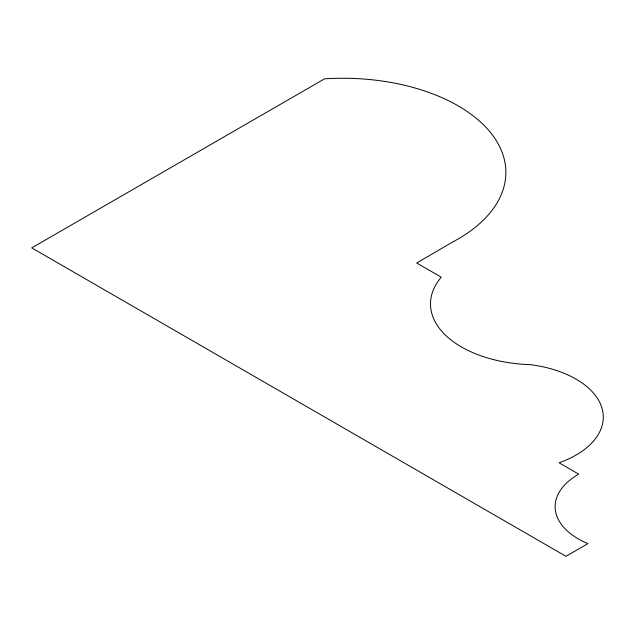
<?xml version="1.0" encoding="UTF-8"?>
<svg xmlns="http://www.w3.org/2000/svg" width="635" height="635" viewBox="0 0 635 635"><rect width="100%" height="100%" fill="white"/><g stroke="black" fill="none" stroke-linecap="round" stroke-linejoin="round"><path stroke-width="0.95" d="M453.414 241.578L416.679 262.993L441.238 277.17A105.346 60.817 0 0 0 530.241 364.641A93.02 53.705 0 0 1 601.98 408.107A93.02 53.705 0 0 1 559.086 462.804L578.739 474.154A78.883 45.545 0 0 0 587.947 543.616L565.952 556.308L31.75 247.888L324.548 78.843A163.076 94.147 0 0 1 491.101 133.255A163.076 94.147 0 0 1 453.414 241.578"/></g></svg>
